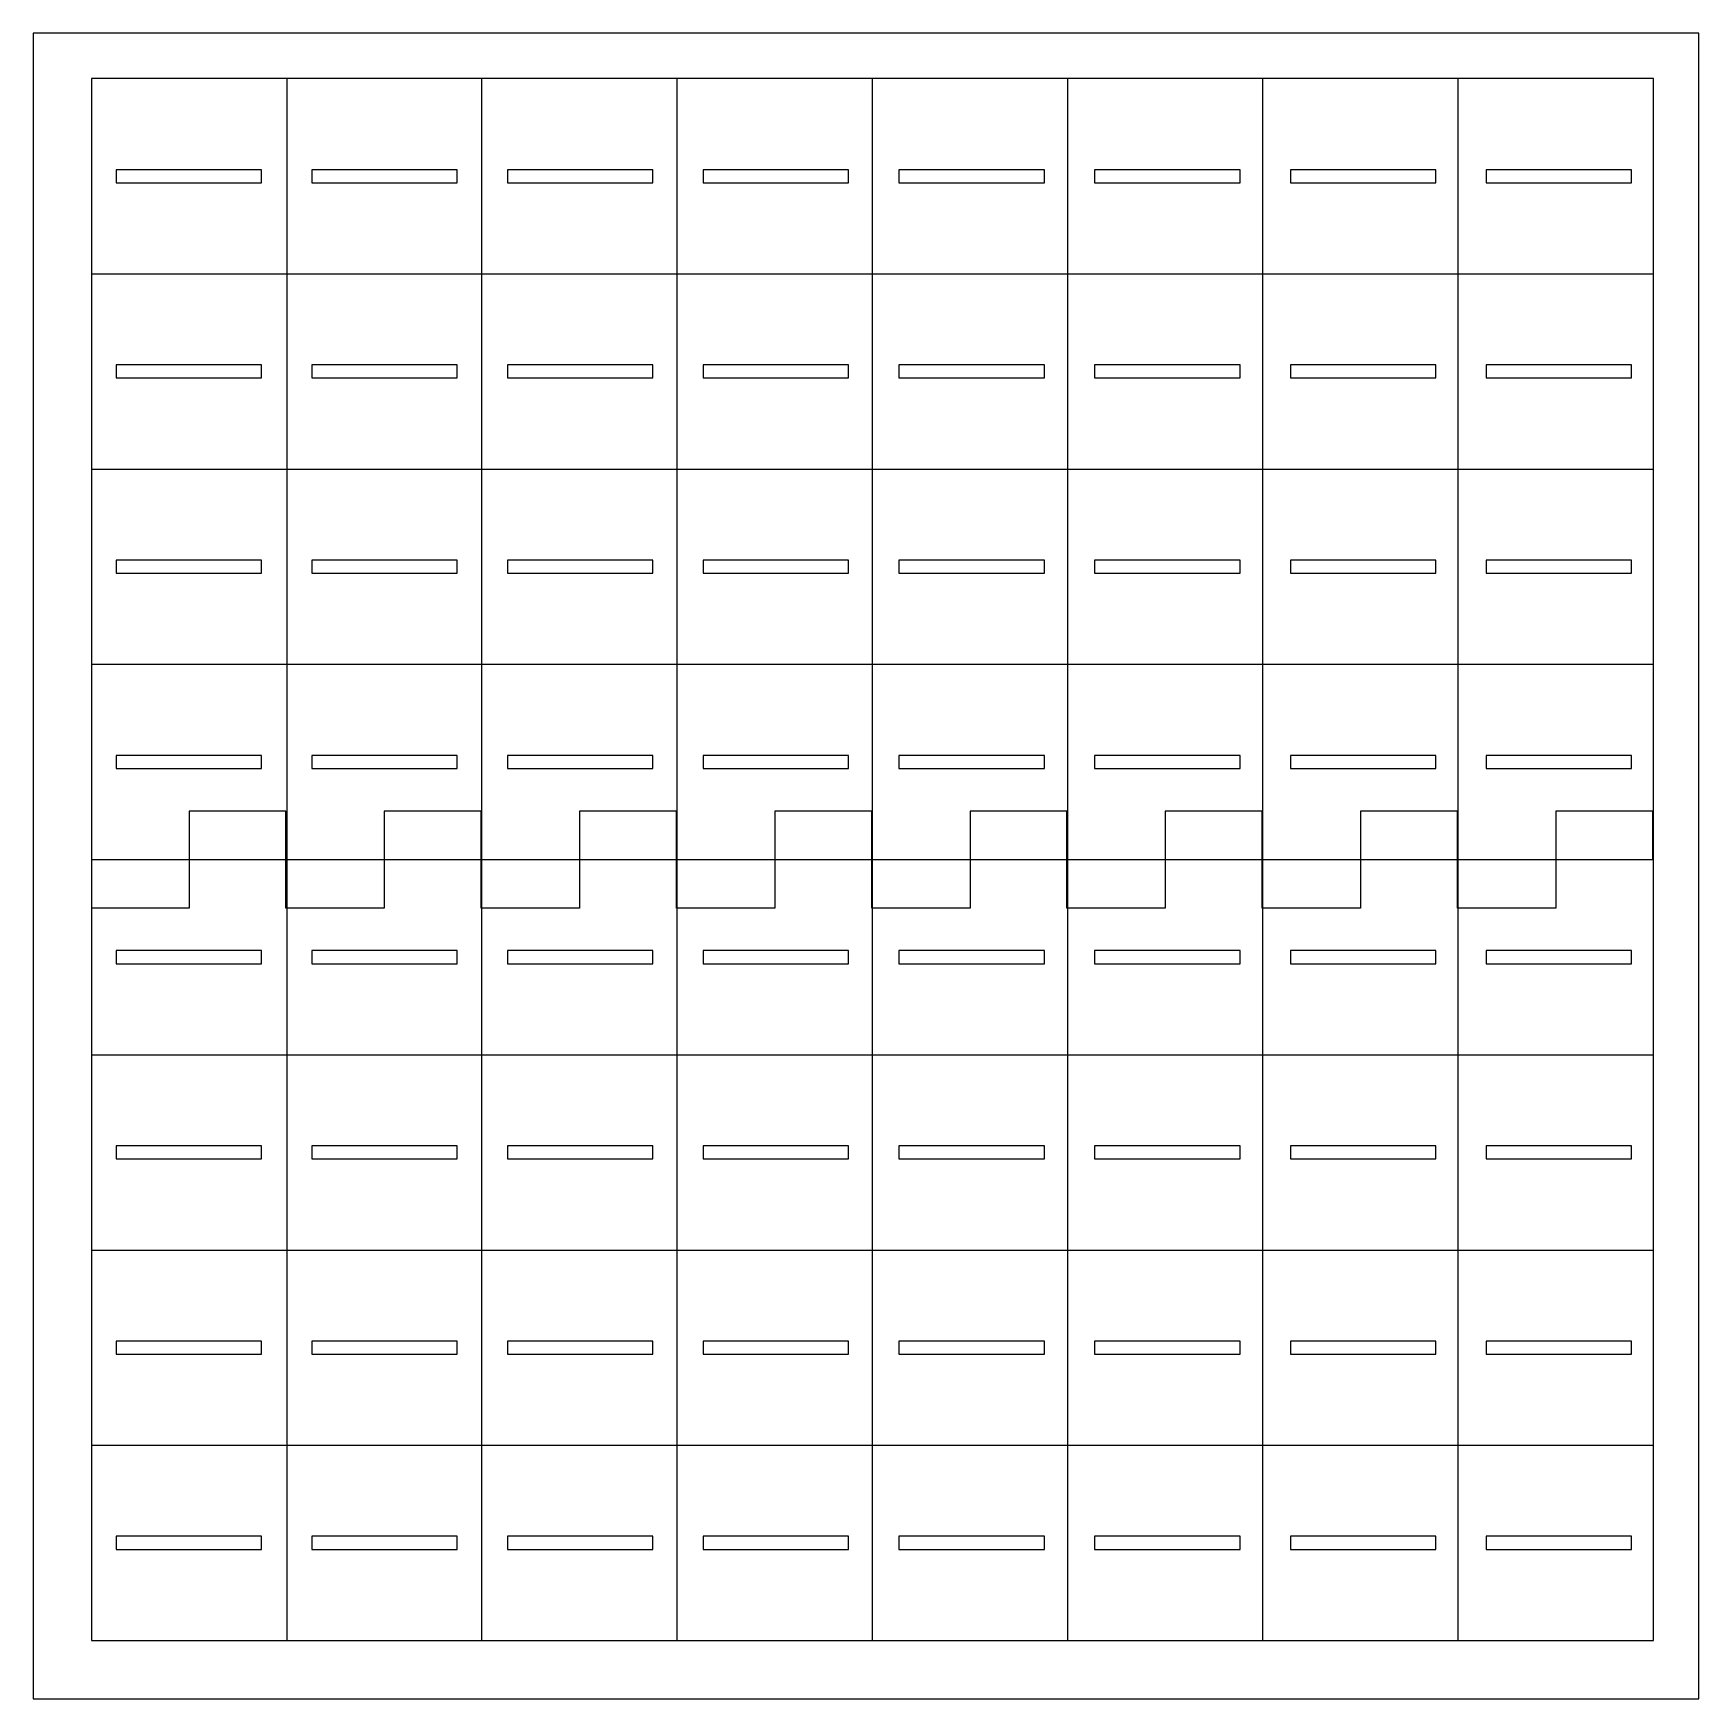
# Model space of a CAD drawing. Extents: x 0 to 344, y 0 to 344.
import ezdxf

# ---------------------------------------------------------------- set-up
doc = ezdxf.new("R2010")
doc.units = 0
doc.layers.get('0').update_dxf_attribs({"linetype": 'CONTINUOUS'})

msp = doc.modelspace()

# ---------------------------------------------------------------- linework, layer by layer
for points in [[(0, 0), (343.62, 0), (343.62, 343.62), (0, 343.62)], [(11.99, 334.28), (11.99, 11.99), (334.28, 11.99), (334.28, 334.28)], [(17.09, 312.78), (47.09, 312.78), (47.09, 315.48), (17.09, 315.48)], [(57.47, 315.48), (57.47, 312.78), (87.47, 312.78), (87.47, 315.48)], [(97.85, 315.48), (97.85, 312.78), (127.85, 312.78), (127.85, 315.48)], [(138.23, 315.48), (138.23, 312.78), (168.23, 312.78), (168.23, 315.48)], [(178.61, 315.48), (178.61, 312.78), (208.61, 312.78), (208.61, 315.48)], [(218.99, 315.48), (218.99, 312.78), (248.99, 312.78), (248.99, 315.48)], [(259.37, 315.48), (259.37, 312.78), (289.37, 312.78), (289.37, 315.48)], [(299.75, 315.48), (299.75, 312.78), (329.75, 312.78), (329.75, 315.48)], [(17.09, 272.5), (47.09, 272.5), (47.09, 275.2), (17.09, 275.2)], [(57.47, 275.2), (57.47, 272.5), (87.47, 272.5), (87.47, 275.2)], [(97.85, 275.2), (97.85, 272.5), (127.85, 272.5), (127.85, 275.2)], [(138.23, 275.2), (138.23, 272.5), (168.23, 272.5), (168.23, 275.2)], [(178.61, 275.2), (178.61, 272.5), (208.61, 272.5), (208.61, 275.2)], [(218.99, 275.2), (218.99, 272.5), (248.99, 272.5), (248.99, 275.2)], [(259.37, 275.2), (259.37, 272.5), (289.37, 272.5), (289.37, 275.2)], [(299.75, 275.2), (299.75, 272.5), (329.75, 272.5), (329.75, 275.2)], [(17.09, 232.22), (47.09, 232.22), (47.09, 234.92), (17.09, 234.92)], [(57.47, 234.92), (57.47, 232.22), (87.47, 232.22), (87.47, 234.92)], [(97.85, 234.92), (97.85, 232.22), (127.85, 232.22), (127.85, 234.92)], [(138.23, 234.92), (138.23, 232.22), (168.23, 232.22), (168.23, 234.92)], [(178.61, 234.92), (178.61, 232.22), (208.61, 232.22), (208.61, 234.92)], [(218.99, 234.92), (218.99, 232.22), (248.99, 232.22), (248.99, 234.92)], [(259.37, 234.92), (259.37, 232.22), (289.37, 232.22), (289.37, 234.92)], [(299.75, 234.92), (299.75, 232.22), (329.75, 232.22), (329.75, 234.92)], [(17.09, 191.93), (47.09, 191.93), (47.09, 194.63), (17.09, 194.63)], [(57.47, 194.63), (57.47, 191.93), (87.47, 191.93), (87.47, 194.63)], [(97.85, 194.63), (97.85, 191.93), (127.85, 191.93), (127.85, 194.63)], [(138.23, 194.63), (138.23, 191.93), (168.23, 191.93), (168.23, 194.63)], [(178.61, 194.63), (178.61, 191.93), (208.61, 191.93), (208.61, 194.63)], [(218.99, 194.63), (218.99, 191.93), (248.99, 191.93), (248.99, 194.63)], [(259.37, 194.63), (259.37, 191.93), (289.37, 191.93), (289.37, 194.63)], [(299.75, 194.63), (299.75, 191.93), (329.75, 191.93), (329.75, 194.63)], [(17.09, 151.65), (47.09, 151.65), (47.09, 154.35), (17.09, 154.35)], [(57.47, 154.35), (57.47, 151.65), (87.47, 151.65), (87.47, 154.35)], [(97.85, 154.35), (97.85, 151.65), (127.85, 151.65), (127.85, 154.35)], [(138.23, 154.35), (138.23, 151.65), (168.23, 151.65), (168.23, 154.35)], [(178.61, 154.35), (178.61, 151.65), (208.61, 151.65), (208.61, 154.35)], [(218.99, 154.35), (218.99, 151.65), (248.99, 151.65), (248.99, 154.35)], [(259.37, 154.35), (259.37, 151.65), (289.37, 151.65), (289.37, 154.35)], [(299.75, 154.35), (299.75, 151.65), (329.75, 151.65), (329.75, 154.35)], [(17.09, 111.37), (47.09, 111.37), (47.09, 114.07), (17.09, 114.07)], [(57.47, 114.07), (57.47, 111.37), (87.47, 111.37), (87.47, 114.07)], [(97.85, 114.07), (97.85, 111.37), (127.85, 111.37), (127.85, 114.07)], [(138.23, 114.07), (138.23, 111.37), (168.23, 111.37), (168.23, 114.07)], [(178.61, 114.07), (178.61, 111.37), (208.61, 111.37), (208.61, 114.07)], [(218.99, 114.07), (218.99, 111.37), (248.99, 111.37), (248.99, 114.07)], [(259.37, 114.07), (259.37, 111.37), (289.37, 111.37), (289.37, 114.07)], [(299.75, 114.07), (299.75, 111.37), (329.75, 111.37), (329.75, 114.07)], [(17.09, 71.09), (47.09, 71.09), (47.09, 73.79), (17.09, 73.79)], [(57.47, 73.79), (57.47, 71.09), (87.47, 71.09), (87.47, 73.79)], [(97.85, 73.79), (97.85, 71.09), (127.85, 71.09), (127.85, 73.79)], [(138.23, 73.79), (138.23, 71.09), (168.23, 71.09), (168.23, 73.79)], [(178.61, 73.79), (178.61, 71.09), (208.61, 71.09), (208.61, 73.79)], [(218.99, 73.79), (218.99, 71.09), (248.99, 71.09), (248.99, 73.79)], [(259.37, 73.79), (259.37, 71.09), (289.37, 71.09), (289.37, 73.79)], [(299.75, 73.79), (299.75, 71.09), (329.75, 71.09), (329.75, 73.79)], [(17.09, 30.8), (47.09, 30.8), (47.09, 33.5), (17.09, 33.5)], [(57.47, 33.5), (57.47, 30.8), (87.47, 30.8), (87.47, 33.5)], [(97.85, 33.5), (97.85, 30.8), (127.85, 30.8), (127.85, 33.5)], [(138.23, 33.5), (138.23, 30.8), (168.23, 30.8), (168.23, 33.5)], [(178.61, 33.5), (178.61, 30.8), (208.61, 30.8), (208.61, 33.5)], [(218.99, 33.5), (218.99, 30.8), (248.99, 30.8), (248.99, 33.5)], [(259.37, 33.5), (259.37, 30.8), (289.37, 30.8), (289.37, 33.5)], [(299.75, 33.5), (299.75, 30.8), (329.75, 30.8), (329.75, 33.5)]]:
    msp.add_lwpolyline(points, close=True)
for points in [[(52.28, 334.28), (52.28, 11.99)], [(92.56, 11.99), (92.56, 334.28)], [(132.85, 11.99), (132.85, 334.28)], [(173.13, 11.99), (173.13, 334.28)], [(213.42, 11.99), (213.42, 334.28)], [(253.7, 11.99), (253.7, 334.28)], [(293.99, 11.99), (293.99, 334.28)], [(11.99, 293.99), (334.28, 293.99)], [(11.99, 253.7), (334.28, 253.7)], [(11.99, 213.42), (334.28, 213.42)], [(334.13, 173.13), (334.13, 183.13), (314.13, 183.13), (314.13, 163.13), (294.13, 163.13), (293.85, 163.13), (293.85, 173.13), (293.85, 183.13), (273.85, 183.13), (273.85, 163.13), (253.85, 163.13), (253.56, 163.13), (253.56, 173.13), (253.56, 183.13), (233.56, 183.13), (233.56, 163.13), (213.56, 163.13), (213.28, 163.13), (213.28, 173.13), (213.28, 183.13), (193.28, 183.13), (193.28, 163.13), (173.28, 163.13), (172.99, 163.13), (172.99, 173.13), (172.99, 183.13), (152.99, 183.13), (152.99, 163.13), (132.99, 163.13), (132.7, 163.13), (132.7, 173.13), (132.7, 183.13), (112.7, 183.13), (112.7, 163.13), (92.7, 163.13), (92.42, 163.13), (92.42, 173.13), (92.42, 183.13), (72.42, 183.13), (72.42, 163.13), (52.42, 163.13), (52.13, 163.13), (52.13, 173.13), (52.13, 183.13), (32.13, 183.13), (32.13, 163.13), (12.13, 163.13)], [(11.99, 173.13), (293.99, 173.13)], [(293.99, 173.13), (334.28, 173.13)], [(11.99, 132.85), (334.28, 132.85)], [(11.99, 92.56), (334.28, 92.56)], [(11.99, 52.28), (334.28, 52.28)]]:
    msp.add_lwpolyline(points)

doc.saveas('drawing.dxf')
